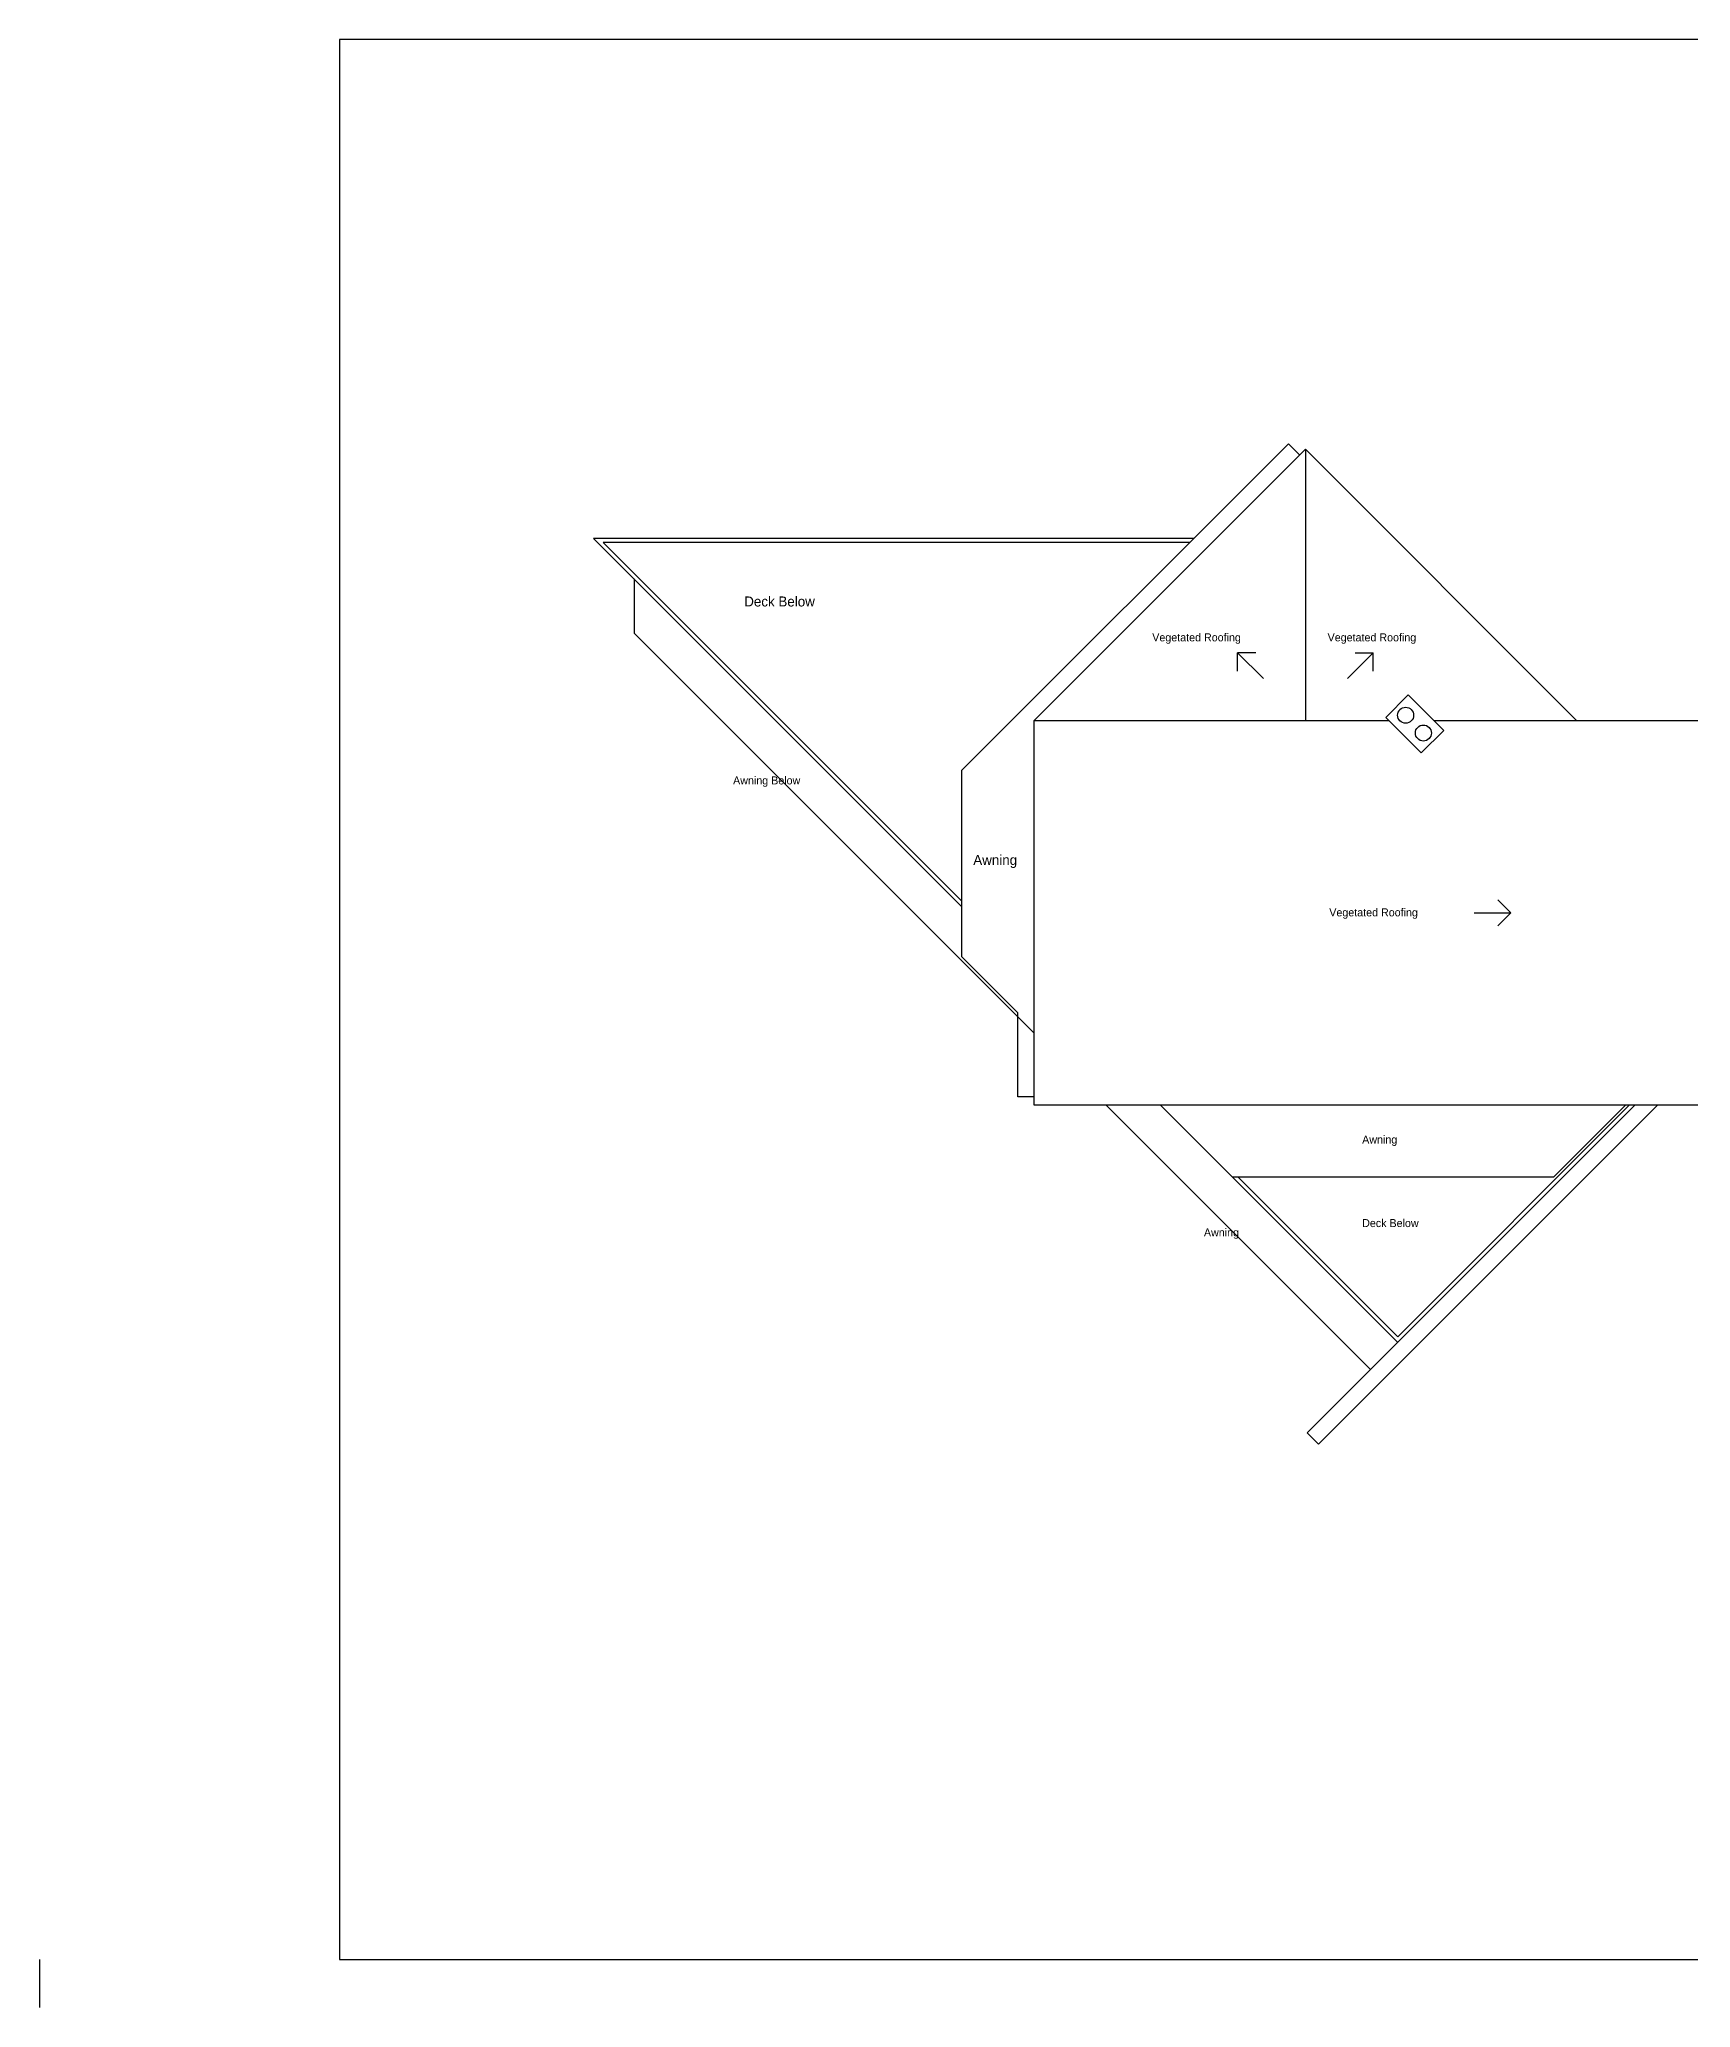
# Model space of a CAD drawing. Header units: inches. Extents: x -9330 to -4037, y -1744 to 4421.
# Drawn here: x -5673 to -4847, y 2093 to 3077 of the extents above; entities that cross this region are included whole.
import ezdxf

# ---------------------------------------------------------------- set-up
doc = ezdxf.new("R2010")
doc.units = ezdxf.units.IN
doc.header["$LTSCALE"] = 64
doc.header["$MEASUREMENT"] = 0
for name, color, linetype in [('A-roof', 253, 'Continuous'), ('A-text', 254, 'Continuous'), ('A-walls', 7, 'Continuous'), ('border', 7, 'Continuous'), ('construction', 172, 'Continuous')]:
    doc.layers.add(name, color=color, linetype=linetype)

msp = doc.modelspace()

# ---------------------------------------------------------------- linework, layer by layer
at = {"layer": 'A-roof'}
for p, q in [((-5039.56, 2871.88), (-5039.56, 2736.12)), ((-5375.13, 2807.02), (-5375.13, 2779.92)), ((-5175.33, 2580.12), (-5375.13, 2779.92)), ((-5060.61, 2757.16), (-5073.5, 2770.06)), ((-5073.5, 2760.94), (-5073.5, 2770.06)), ((-5064.38, 2770.06), (-5073.5, 2770.06)), ((-5018.52, 2757.16), (-5005.62, 2770.06)), ((-5014.74, 2770.06), (-5005.62, 2770.06)), ((-5005.62, 2760.94), (-5005.62, 2770.06)), ((-4955.19, 2640.12), (-4936.95, 2640.12)), ((-4943.4, 2646.57), (-4936.95, 2640.12)), ((-4943.4, 2633.67), (-4936.95, 2640.12))]:
    msp.add_line(p, q, dxfattribs=at)
at = {"layer": 'A-roof', "color": 253}
for p in [(-4879.33, 2544.12), (-5076.23, 2508.12)]:
    msp.add_line(p, (-4915.33, 2508.12), dxfattribs=at)
at = {"layer": 'A-walls', "color": 253}
for p, q in [((-5047.95, 2874.63), (-5211.33, 2711.47)), ((-5042.3, 2868.96), (-5047.95, 2874.63)), ((-5211.33, 2618.12), (-5211.33, 2711.47)), ((-5183.33, 2590.12), (-5211.33, 2618.12)), ((-5183.33, 2548.12), (-5183.33, 2590.12)), ((-5175.33, 2548.12), (-5183.33, 2548.12)), ((-4993.43, 2425.32), (-5112.23, 2544.12)), ((-5038.69, 2380.07), (-4874.64, 2544.12)), ((-4863.33, 2544.12), (-5033.03, 2374.41)), ((-4993.43, 2428.15), (-4877.47, 2544.12)), ((-4993.43, 2428.15), (-5073.4, 2508.12)), ((-5038.69, 2380.07), (-5033.03, 2374.41))]:
    msp.add_line(p, q, dxfattribs=at)
at = {"layer": 'A-walls'}
for p, q in [((-5039.56, 2871.88), (-5175.33, 2736.12)), ((-5039.56, 2871.88), (-4903.8, 2736.12)), ((-4988.13, 2749.03), (-4999.44, 2737.72)), ((-4988.13, 2749.03), (-4970.41, 2731.31)), ((-5175.33, 2736.12), (-5175.33, 2544.12)), ((-4997.84, 2736.12), (-5175.33, 2736.12)), ((-4981.73, 2720), (-4999.44, 2737.72)), ((-4695.33, 2736.12), (-4975.22, 2736.12)), ((-4970.41, 2731.31), (-4981.73, 2720)), ((-5175.33, 2544.12), (-4695.33, 2544.12))]:
    msp.add_line(p, q, dxfattribs=at)
at = {"layer": 'A-walls', "color": 252}
for p, q in [((-5211.33, 2643.02), (-5395.54, 2827.23)), ((-5095.41, 2827.23), (-5395.54, 2827.23)), ((-5211.33, 2645.85), (-5390.71, 2825.23)), ((-5097.41, 2825.23), (-5390.71, 2825.23)), ((-5139.33, 2544.12), (-5006.98, 2411.77))]:
    msp.add_line(p, q, dxfattribs=at)
at = {"layer": 'A-walls'}
for centre in [(-4989.46, 2738.85), (-4980.6, 2729.99)]:
    msp.add_circle(centre, 4, dxfattribs=at)
at = {"layer": 'border'}
msp.add_lwpolyline([(-5522.6, 3076.76), (-5522.6, 2116.76), (-4072.61, 2116.76), (-4072.61, 3076.76), (-5522.6, 3076.76)], close=True, dxfattribs=at)
at = {"layer": 'construction'}
msp.add_line((-5672.58, 2116.76), (-5672.58, 2092.76), dxfattribs=at)

# ---------------------------------------------------------------- texts
at = {"layer": 'A-text', "color": 253}
for s, height, p in [('Deck Below', 5, (-5320.16, 2793.24)), ('Awning Below', 4, (-5325.73, 2704.28, 0)), ('Awning', 5, (-5205.64, 2664.02)), ('Awning', 4, (-5011.2, 2524.73)), ('Awning', 4, (-5090.32, 2478.33)), ('Deck Below', 4, (-5011.2, 2482.99))]:
    msp.add_text(s, height=height, dxfattribs=at).set_placement(p)
at = {"layer": 'A-text', "color": 7}
for p in [(-5116.16, 2775.8), (-5028.48, 2775.8), (-5027.65, 2638.32)]:
    msp.add_text('Vegetated Roofing', height=4, dxfattribs=at).set_placement(p)

doc.saveas('drawing.dxf')
